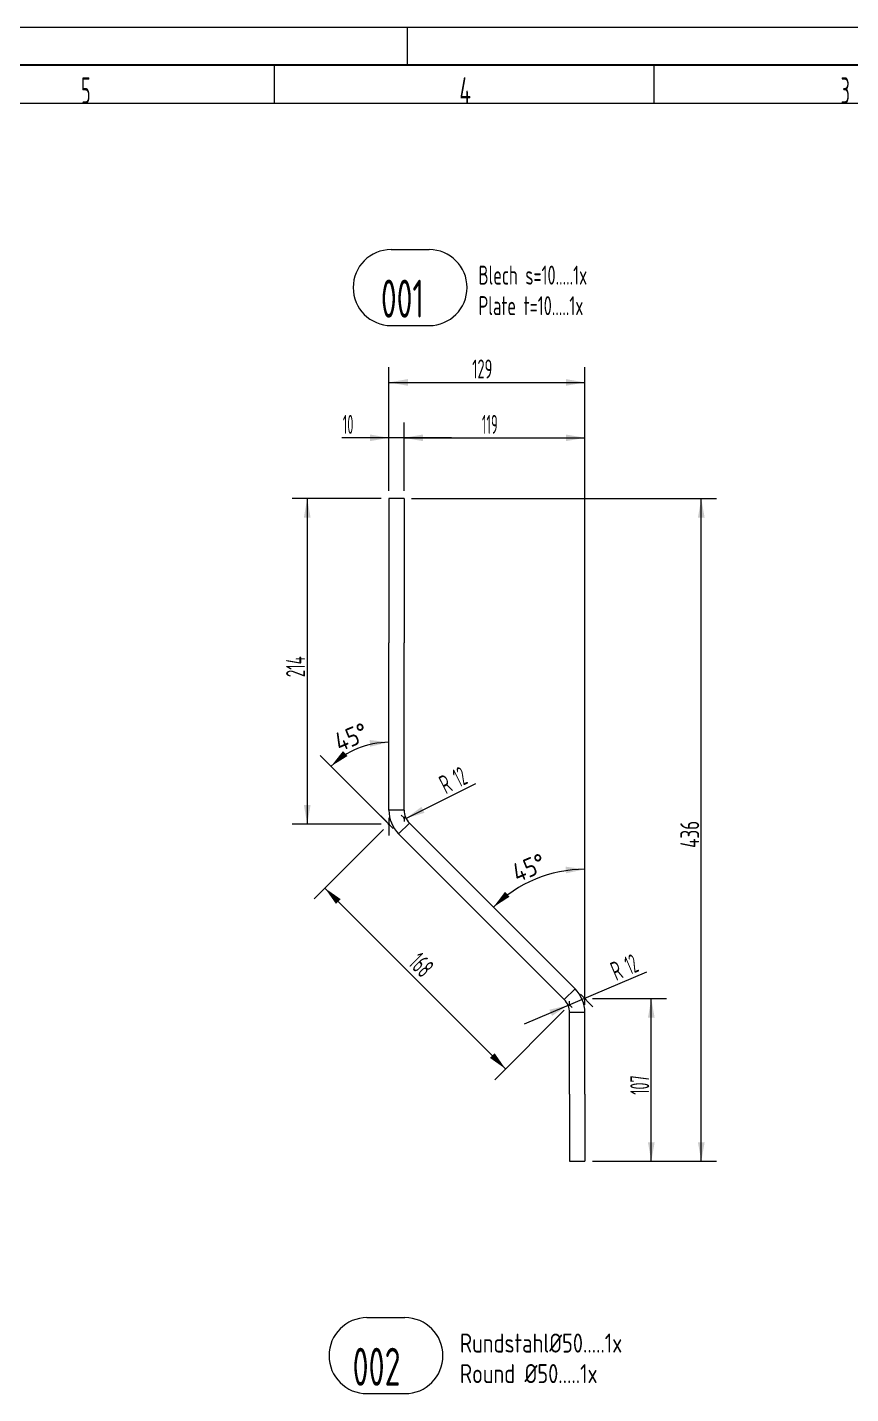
# Model space of a CAD drawing. Header units: millimetres. Extents: x 0 to 420, y 0 to 297.
# Drawn here: x 185 to 293.4, y 117.2 to 297 of the extents above; entities that cross this region are included whole.
import ezdxf

# ---------------------------------------------------------------- set-up
doc = ezdxf.new("R2010")
doc.units = ezdxf.units.MM
doc.layers.add('1', color=7, linetype='Continuous', true_color=0xffffff)
doc.layers.add('101', color=7, linetype='Continuous', true_color=0xffffff)
doc.styles.add('iso-1', font='isocp.shx')
doc.dimstyles.get("Standard").update_dxf_attribs({"dimtxt": 0.18, "dimasz": 0.18, "dimexe": 0.18, "dimexo": 0.0625, "dimgap": 0.09, "dimtad": 0, "dimtih": 1, "dimtoh": 1, "dimdec": 4, "dimzin": 0, "dimdsep": 46, "dimtxsty": 'Standard', "dimcen": 0.09, "dimadec": 0, "dimazin": 0, "dimtfac": 1, "dimtdec": 4, "dimtofl": 0, "dimtmove": 0, "dimatfit": 3, "dimfxl": 1, "dimtolj": 1, "dimtzin": 0, "dimarcsym": 0})

# ---------------------------------------------------------------- blocks, each defined once
blk = doc.blocks.new('GROUPED_GEOM4')
at = {"layer": '1', "color": 4, "lineweight": 18}
for p, q in [((232.9, 267.76), (237.9, 267.76)), ((232.9, 257.76), (237.9, 257.76))]:
    blk.add_line(p, q, dxfattribs=at)
for centre, start, end in [((232.9, 262.76), 90, 269.9999), ((237.9, 262.76), 270, 89.9999)]:
    blk.add_arc(centre, 5, start, end, dxfattribs=at)
at = {"layer": '1', "color": 2, "linetype": 'Continuous', "lineweight": 18, "insert": (231.55, 258.8), "char_height": 5, "attachment_point": 7, "line_spacing_factor": 0.963855, "style": 'iso-1'}
blk.add_mtext('\\W0.6756;001', dxfattribs=at)
blk = doc.blocks.new('GROUPED_GEOM5')
at = {"layer": '1', "color": 4, "lineweight": 18}
for p, q in [((229.72, 127.23), (234.72, 127.23)), ((229.72, 117.23), (234.72, 117.23))]:
    blk.add_line(p, q, dxfattribs=at)
for centre, start, end in [((229.72, 122.23), 90, 269.9999), ((234.72, 122.23), 270, 89.9999)]:
    blk.add_arc(centre, 5, start, end, dxfattribs=at)
at = {"layer": '1', "color": 2, "linetype": 'Continuous', "lineweight": 18, "insert": (227.82, 118.27), "char_height": 5, "attachment_point": 7, "line_spacing_factor": 0.963855, "style": 'iso-1'}
blk.add_mtext('\\W0.6850;002', dxfattribs=at)
blk = doc.blocks.new('_U10')
at = {"layer": '1', "color": 3, "lineweight": 13}
for p, q in [((232.6, 236), (232.6, 244.99)), ((234.6, 236), (234.6, 244.99)), ((240.85, 242.99), (226.41, 242.99))]:
    blk.add_line(p, q, dxfattribs=at)
at = {"layer": '1', "color": 3, "lineweight": 25}
for points in [[(232.6, 242.99), (230.1, 242.55), (230.1, 243.43)], [(234.6, 242.99), (237.1, 243.43), (237.1, 242.55)]]:
    blk.add_solid(points, dxfattribs=at)
at = {"layer": '1', "color": 2, "linetype": 'Continuous', "lineweight": 18, "insert": (226.54, 243.51), "char_height": 2.5, "attachment_point": 7, "line_spacing_factor": 0.963855, "style": 'iso-1'}
blk.add_mtext('\\W0.5232;10', dxfattribs=at)
blk = doc.blocks.new('_U11')
at = {"layer": '1', "color": 3, "lineweight": 13}
for p, q in [((235.6, 235), (275.73, 235)), ((273.73, 147.8), (273.73, 235)), ((259.4, 147.8), (275.73, 147.8))]:
    blk.add_line(p, q, dxfattribs=at)
at = {"layer": '1', "color": 3, "lineweight": 25}
for points in [[(273.73, 235), (274.17, 232.5), (273.29, 232.5)], [(273.73, 147.8), (273.29, 150.3), (274.17, 150.3)]]:
    blk.add_solid(points, dxfattribs=at)
at = {"layer": '1', "color": 2, "linetype": 'Continuous', "lineweight": 18, "insert": (273.46, 189.04), "char_height": 2.5, "attachment_point": 7, "rotation": 90, "line_spacing_factor": 0.963855, "style": 'iso-1'}
blk.add_mtext('\\W0.7253;436', dxfattribs=at)
blk = doc.blocks.new('_U16')
at = {"layer": '1', "color": 3, "lineweight": 13}
for p, q in [((231.6, 235), (219.85, 235)), ((221.85, 235), (221.85, 192.17)), ((231.6, 192.17), (219.85, 192.17))]:
    blk.add_line(p, q, dxfattribs=at)
at = {"layer": '1', "color": 3, "lineweight": 25}
for points in [[(221.85, 235), (222.29, 232.5), (221.41, 232.5)], [(221.85, 192.17), (221.41, 194.67), (222.29, 194.67)]]:
    blk.add_solid(points, dxfattribs=at)
at = {"layer": '1', "color": 2, "linetype": 'Continuous', "lineweight": 18, "insert": (221.57, 211.5), "char_height": 2.5, "attachment_point": 7, "rotation": 90, "line_spacing_factor": 0.963855, "style": 'iso-1'}
blk.add_mtext('\\W0.6336;214', dxfattribs=at)
blk = doc.blocks.new('_U17')
at = {"layer": '1', "color": 3, "lineweight": 13}
for p, q in [((259.4, 169.2), (269.15, 169.2)), ((267.15, 147.8), (267.15, 169.2)), ((259.4, 147.8), (269.15, 147.8))]:
    blk.add_line(p, q, dxfattribs=at)
at = {"layer": '1', "color": 3, "lineweight": 25}
for points in [[(267.15, 169.2), (267.59, 166.7), (266.71, 166.7)], [(267.15, 147.8), (266.71, 150.3), (267.59, 150.3)]]:
    blk.add_solid(points, dxfattribs=at)
at = {"layer": '1', "color": 2, "linetype": 'Continuous', "lineweight": 18, "insert": (266.88, 156.56), "char_height": 2.5, "attachment_point": 7, "rotation": 90, "line_spacing_factor": 0.963855, "style": 'iso-1'}
blk.add_mtext('\\W0.6044;107', dxfattribs=at)
blk = doc.blocks.new('_U21')
at = {"layer": '1', "color": 3, "lineweight": 13}
blk.add_line((258.4, 168.38), (258.4, 188.22), dxfattribs=at)
blk.add_arc((258.4, 169.2), 17.02, 90, 134.9999, dxfattribs=at)
at = {"layer": '1', "color": 3, "lineweight": 25}
for points in [[(258.4, 186.22), (255.91, 185.69), (255.88, 186.57)], [(246.36, 181.24), (247.89, 183.26), (248.49, 182.61)]]:
    blk.add_solid(points, dxfattribs=at)
at = {"layer": '1', "color": 2, "linetype": 'Continuous', "lineweight": 18, "insert": (249.5, 184.44), "char_height": 2.5, "attachment_point": 7, "rotation": 22.5, "line_spacing_factor": 0.963855, "style": 'iso-1'}
blk.add_mtext('\\W0.9479;45%%d', dxfattribs=at)
blk = doc.blocks.new('_U28')
at = {"layer": '1', "color": 3, "lineweight": 13}
blk.add_line((233.18, 191.59), (223.57, 201.2), dxfattribs=at)
blk.add_arc((232.6, 192.17), 10.76, 90, 134.9999, dxfattribs=at)
at = {"layer": '1', "color": 3, "lineweight": 25}
for points in [[(232.6, 202.94), (230.13, 202.35), (230.07, 203.23)], [(224.99, 199.78), (226.56, 201.78), (227.15, 201.12)]]:
    blk.add_solid(points, dxfattribs=at)
at = {"layer": '1', "color": 2, "linetype": 'Continuous', "lineweight": 18, "insert": (226.1, 201.63), "char_height": 2.5, "attachment_point": 7, "rotation": 22.5, "line_spacing_factor": 0.963855, "style": 'iso-1'}
blk.add_mtext('\\W0.9479;45%%d', dxfattribs=at)
blk = doc.blocks.new('_U37')
at = {"layer": '1', "color": 3, "lineweight": 13}
for p, q in [((234.6, 236), (234.6, 244.99)), ((258.4, 168.38), (258.4, 244.99)), ((234.6, 242.99), (258.4, 242.99))]:
    blk.add_line(p, q, dxfattribs=at)
at = {"layer": '1', "color": 3, "lineweight": 25}
for points in [[(234.6, 242.99), (237.1, 243.43), (237.1, 242.55)], [(258.4, 242.99), (255.9, 242.55), (255.9, 243.43)]]:
    blk.add_solid(points, dxfattribs=at)
at = {"layer": '1', "color": 2, "linetype": 'Continuous', "lineweight": 18, "insert": (244.85, 243.51), "char_height": 2.5, "attachment_point": 7, "line_spacing_factor": 0.963855, "style": 'iso-1'}
blk.add_mtext('\\W0.5332;119', dxfattribs=at)
blk = doc.blocks.new('_U38')
at = {"layer": '1', "color": 3, "lineweight": 13}
for p, q in [((232.6, 236), (232.6, 252.28)), ((258.4, 168.38), (258.4, 252.28)), ((232.6, 250.28), (258.4, 250.28))]:
    blk.add_line(p, q, dxfattribs=at)
at = {"layer": '1', "color": 3, "lineweight": 25}
for points in [[(232.6, 250.28), (235.1, 250.72), (235.1, 249.84)], [(258.4, 250.28), (255.9, 249.84), (255.9, 250.72)]]:
    blk.add_solid(points, dxfattribs=at)
at = {"layer": '1', "color": 2, "linetype": 'Continuous', "lineweight": 18, "insert": (243.57, 250.8), "char_height": 2.5, "attachment_point": 7, "line_spacing_factor": 0.963855, "style": 'iso-1'}
blk.add_mtext('\\W0.6152;129', dxfattribs=at)
blk = doc.blocks.new('_U53')
at = {"layer": '1', "color": 3, "lineweight": 13}
blk.add_line((234.85, 192.92), (244.03, 197.52), dxfattribs=at)
at = {"layer": '1', "color": 3, "lineweight": 25}
blk.add_solid([(234.85, 192.92), (236.89, 194.44), (237.28, 193.65)], dxfattribs=at)
at = {"layer": '1', "color": 2, "linetype": 'Continuous', "lineweight": 18, "char_height": 2.5, "attachment_point": 7, "rotation": 26.632, "line_spacing_factor": 0.963855, "style": 'iso-1'}
for s, insert in [('\\W0.5232;12', (241.89, 196.96)), ('\\W0.6380;R', (240.09, 196.05))]:
    blk.add_mtext(s, dxfattribs=dict(at, insert=insert))
blk = doc.blocks.new('_U54')
at = {"layer": '1', "color": 3, "lineweight": 13}
blk.add_line((250.46, 165.87), (266.55, 172.74), dxfattribs=at)
at = {"layer": '1', "color": 3, "lineweight": 25}
blk.add_solid([(256.2, 168.32), (254.08, 166.94), (253.73, 167.75)], dxfattribs=at)
at = {"layer": '1', "color": 2, "linetype": 'Continuous', "lineweight": 18, "char_height": 2.5, "attachment_point": 7, "rotation": 23.14, "line_spacing_factor": 0.963855, "style": 'iso-1'}
for s, insert in [('\\W0.5232;12', (264.37, 172.31)), ('\\W0.6380;R', (262.52, 171.52))]:
    blk.add_mtext(s, dxfattribs=dict(at, insert=insert))
blk = doc.blocks.new('_U55')
at = {"layer": '1', "color": 3, "lineweight": 13}
for p, q in [((231.89, 191.47), (222.76, 182.34)), ((224.17, 183.75), (247.97, 159.95)), ((255.69, 167.67), (246.56, 158.54))]:
    blk.add_line(p, q, dxfattribs=at)
at = {"layer": '1', "color": 3, "lineweight": 25}
for points in [[(224.17, 183.75), (226.25, 182.3), (225.63, 181.67)], [(247.97, 159.95), (245.9, 161.41), (246.52, 162.03)]]:
    blk.add_solid(points, dxfattribs=at)
at = {"layer": '1', "color": 2, "linetype": 'Continuous', "lineweight": 18, "insert": (235.04, 173.71), "char_height": 2.5, "attachment_point": 7, "rotation": 315, "line_spacing_factor": 0.963855, "style": 'iso-1'}
blk.add_mtext('\\W0.6044;168', dxfattribs=at)

msp = doc.modelspace()

# ---------------------------------------------------------------- linework, layer by layer
at = {"layer": '1', "color": 4, "linetype": 'Continuous', "lineweight": 18}
for p, q in [((0, 297), (420, 297)), ((235, 297), (235, 292))]:
    msp.add_line(p, q, dxfattribs=at)
at = {"layer": '1', "color": 4, "linetype": 'Continuous', "lineweight": 25}
msp.add_line((415, 292), (20, 292), dxfattribs=at)
at = {"layer": '1', "color": 1, "linetype": 'Continuous', "lineweight": 13}
for p, q in [((217.5, 292), (217.5, 287)), ((267.5, 292), (267.5, 287)), ((25, 287), (410, 287))]:
    msp.add_line(p, q, dxfattribs=at)
at = {"layer": '1', "color": 30, "linetype": 'Continuous', "lineweight": 13}
for p, q in [((233.18, 191.59), (231.53, 193.24)), ((232.6, 193), (232.6, 190.67)), ((234.6, 193), (234.24, 193.36)), ((234.6, 193), (234.6, 192.5)), ((257.81, 169.78), (259.46, 168.14)), ((258.4, 168.38), (258.4, 170.7)), ((256.4, 168.37), (256.4, 168.87)), ((256.4, 168.37), (256.75, 168.02))]:
    msp.add_line(p, q, dxfattribs=at)
at = {"layer": '1', "color": 4, "linetype": 'Continuous', "lineweight": 25}
for p in [(234.6, 193), (232.6, 192.17), (258.4, 169.2), (256.4, 168.37)]:
    msp.add_point(p, dxfattribs=at)
at = {"layer": '101', "color": 7, "linetype": 'Continuous', "lineweight": 18}
for p, q in [((232.6, 235), (232.6, 216.03)), ((234.6, 235), (232.6, 235)), ((234.6, 235), (234.6, 216.03)), ((232.6, 194), (232.6, 216.03)), ((234.6, 194), (234.6, 216.03)), ((234.6, 194), (232.6, 194)), ((235.3, 192.3), (233.88, 190.89)), ((255.69, 169.08), (233.88, 190.89)), ((257.11, 170.49), (235.3, 192.3)), ((257.11, 170.49), (255.69, 169.08)), ((256.4, 156.64), (256.4, 167.38)), ((258.4, 167.38), (256.4, 167.38)), ((258.4, 156.64), (258.4, 167.38)), ((256.4, 156.64), (256.4, 147.8)), ((258.4, 156.64), (258.4, 147.8)), ((256.4, 147.8), (258.4, 147.8))]:
    msp.add_line(p, q, dxfattribs=at)
for centre, radius, start, end in [((237, 194), 4.4, 180, 225), ((237, 194), 2.4, 180, 225), ((254, 167.38), 2.4, 0, 45), ((254, 167.38), 4.4, 0, 45)]:
    msp.add_arc(centre, radius, start, end, dxfattribs=at)

# ---------------------------------------------------------------- block references
at = {"layer": '1', "color": 4, "linetype": 'Continuous', "lineweight": 18}
for name in ['GROUPED_GEOM4', 'GROUPED_GEOM5']:
    msp.add_blockref(name, (0, 0), dxfattribs=at)

# ---------------------------------------------------------------- texts
at = {"layer": '1', "color": 1, "linetype": 'Continuous', "lineweight": 13, "char_height": 3.5, "attachment_point": 7, "line_spacing_factor": 0.963855, "style": 'iso-1'}
for s, insert in [('\\W0.5404;5', (192.09, 286.93)), ('\\W0.6380;4', (241.89, 286.93)), ('\\W0.5404;3', (292.09, 286.93))]:
    msp.add_mtext(s, dxfattribs=dict(at, insert=insert))
at = {"layer": '1', "color": 3, "linetype": 'Continuous', "lineweight": 13, "insert": (244.4, 259.13), "char_height": 2.5, "attachment_point": 7, "line_spacing_factor": 0.963855, "style": 'iso-1'}
msp.add_mtext('\\W0.6973;Blech s=10.....1x\\PPlate t=10.....1x', dxfattribs=at)
at = {"layer": '1', "color": 3, "linetype": 'Continuous', "lineweight": 18, "insert": (241.95, 118.62), "char_height": 2.5, "attachment_point": 7, "line_spacing_factor": 0.963855, "style": 'iso-1'}
msp.add_mtext('\\W0.8680;Rundstahl%%c50.....1x\\PRound %%c50.....1x', dxfattribs=at)

# ---------------------------------------------------------------- dimensions: what is measured, and where the dimension line sits
at = {"layer": '1', "color": 2, "linetype": 'Continuous', "lineweight": 18}
for base, p1, p2, text, picture, middle in [((258.4, 250.28), (232.6, 235), (258.4, 167.38), '\\C2;129', '_U38', (245.5, 250.28)), ((234.6, 242.99), (232.6, 235), (234.6, 235), '\\C2;10', '_U10', (224.26, 242.99)), ((258.4, 242.99), (234.6, 235), (258.4, 162.01), '\\C2;119', '_U37', (246.5, 242.99))]:
    dim = msp.add_linear_dim(base=base, p1=p1, p2=p2, text=text, dimstyle='Standard', override={"dimtxt": 2.5, "dimasz": 2.5, "dimexe": 2, "dimexo": 1, "dimgap": 1.25, "dimtad": 1, "dimtih": 1, "dimtoh": 0, "dimdec": 1, "dimlfac": 1, "dimzin": 8, "dimdsep": 44, "dimlunit": 2, "dimpost": '', "dimtxsty": 'iso-1', "dimsah": 1, "dimse1": 0, "dimse2": 0, "dimsd1": 0, "dimsd2": 0, "dimclrd": 3, "dimclre": 3, "dimclrt": 2, "dimtol": 0, "dimtm": -0.1, "dimtfac": 0.8, "dimtdec": 2, "dimtofl": 1, "dimtmove": 0, "dimtzin": 8, "dimlwd": 13, "dimlwe": 13}, dxfattribs=at)
    dim.commit()
    dim.dimension.update_dxf_attribs({"geometry": picture, "text_midpoint": middle, "dimtype": 160})
for base, p1, p2, angle, text, override, picture, middle in [((221.85, 192.17), (232.6, 235), (232.6, 192.17), 90, '\\C2;214', {"dimtxt": 2.5, "dimasz": 2.5, "dimexe": 2, "dimexo": 1, "dimgap": 1.25, "dimtad": 1, "dimtih": 0, "dimtoh": 0, "dimdec": 0, "dimlfac": 1, "dimzin": 8, "dimdsep": 44, "dimlunit": 2, "dimpost": '', "dimtxsty": 'iso-1', "dimsah": 1, "dimse1": 0, "dimse2": 0, "dimsd1": 0, "dimsd2": 0, "dimclrd": 3, "dimclre": 3, "dimclrt": 2, "dimtol": 0, "dimtm": -0.1, "dimtfac": 0.8, "dimtdec": 2, "dimtofl": 1, "dimtmove": 0, "dimtzin": 8, "dimlwd": 13, "dimlwe": 13}, '_U16', (221.85, 213.59)), ((273.73, 235), (258.4, 147.8), (234.6, 235), 90, '\\C2;436', {"dimtxt": 2.5, "dimasz": 2.5, "dimexe": 2, "dimexo": 1, "dimgap": 1.25, "dimtad": 1, "dimtih": 0, "dimtoh": 0, "dimdec": 1, "dimlfac": 1, "dimzin": 8, "dimdsep": 44, "dimlunit": 2, "dimpost": '', "dimtxsty": 'iso-1', "dimsah": 1, "dimse1": 0, "dimse2": 0, "dimsd1": 0, "dimsd2": 0, "dimclrd": 3, "dimclre": 3, "dimclrt": 2, "dimtol": 0, "dimtm": -0.1, "dimtfac": 0.8, "dimtdec": 2, "dimtofl": 1, "dimtmove": 0, "dimtzin": 8, "dimlwd": 13, "dimlwe": 13}, '_U11', (273.73, 191.4)), ((247.97, 159.95), (232.6, 192.17), (256.4, 168.37), 315, '\\C2;168', {"dimtxt": 2.5, "dimasz": 2.5, "dimexe": 2, "dimexo": 1, "dimgap": 1.25, "dimtad": 1, "dimtih": 0, "dimtoh": 0, "dimdec": 0, "dimlfac": 1, "dimzin": 8, "dimdsep": 44, "dimlunit": 2, "dimpost": '', "dimtxsty": 'iso-1', "dimsah": 1, "dimse1": 0, "dimse2": 0, "dimsd1": 0, "dimsd2": 0, "dimclrd": 3, "dimclre": 3, "dimclrt": 2, "dimtol": 0, "dimtm": -0.1, "dimtfac": 0.8, "dimtdec": 2, "dimtofl": 1, "dimtmove": 0, "dimtzin": 8, "dimlwd": 13, "dimlwe": 13}, '_U55', (236.07, 171.85)), ((267.15, 169.2), (258.4, 147.8), (258.4, 169.2), 90, '\\C2;107', {"dimtxt": 2.5, "dimasz": 2.5, "dimexe": 2, "dimexo": 1, "dimgap": 1.25, "dimtad": 1, "dimtih": 0, "dimtoh": 0, "dimdec": 1, "dimlfac": 1, "dimzin": 8, "dimdsep": 44, "dimlunit": 2, "dimpost": '', "dimtxsty": 'iso-1', "dimsah": 1, "dimse1": 0, "dimse2": 0, "dimsd1": 0, "dimsd2": 0, "dimclrd": 3, "dimclre": 3, "dimclrt": 2, "dimtol": 0, "dimtm": -0.1, "dimtfac": 0.8, "dimtdec": 2, "dimtofl": 1, "dimtmove": 0, "dimtzin": 8, "dimlwd": 13, "dimlwe": 13}, '_U17', (267.15, 158.5))]:
    dim = msp.add_linear_dim(base=base, p1=p1, p2=p2, angle=angle, text=text, dimstyle='Standard', override=override, dxfattribs=at)
    dim.commit()
    dim.dimension.update_dxf_attribs({"geometry": picture, "text_midpoint": middle, "dimtype": 160})
for base, line1, line2, picture, middle in [((229.16, 204.98), ((232.6, 194), (232.6, 216.03)), ((255.69, 169.08), (233.88, 190.89)), '_U28', (227.52, 204.43)), ((253.34, 188.05), ((258.4, 156.64), (258.4, 167.38)), ((257.11, 170.49), (235.3, 192.3)), '_U21', (250.93, 187.23))]:
    dim = msp.add_angular_dim_2l(base=base, line1=line1, line2=line2, text='\\C2;45%%d', dimstyle='Standard', override={"dimtxt": 2.5, "dimasz": 2.5, "dimexe": 2, "dimexo": 1, "dimgap": 1.25, "dimtad": 1, "dimtih": 0, "dimtoh": 0, "dimdec": 0, "dimlfac": 1, "dimzin": 8, "dimdsep": 44, "dimlunit": 2, "dimpost": '', "dimtxsty": 'iso-1', "dimsah": 1, "dimse1": 0, "dimse2": 0, "dimsd1": 0, "dimsd2": 0, "dimclrd": 3, "dimclre": 3, "dimclrt": 2, "dimaunit": 0, "dimadec": 0, "dimazin": 2, "dimtol": 0, "dimtfac": 0.8, "dimtdec": 1, "dimtofl": 1, "dimtmove": 0, "dimtzin": 8, "dimlwd": 13, "dimlwe": 13}, dxfattribs=at)
    dim.commit()
    dim.dimension.update_dxf_attribs({"geometry": picture, "text_midpoint": middle, "dimtype": 162})
for center, mpoint, picture, middle in [((237, 194), (234.85, 192.92), '_U53', (252.91, 198.78)), ((254, 167.38), (256.2, 168.32), '_U54', (276.29, 174.19))]:
    dim = msp.add_radius_dim(center=center, mpoint=mpoint, text='R\\C2;12', dimstyle='Standard', override={"dimtxt": 2.5, "dimasz": 2.5, "dimexe": 2, "dimexo": 1, "dimgap": 1.25, "dimtad": 1, "dimtih": 0, "dimtoh": 0, "dimdec": 1, "dimlfac": 1, "dimzin": 8, "dimdsep": 44, "dimlunit": 2, "dimpost": '', "dimtxsty": 'iso-1', "dimsah": 1, "dimse1": 0, "dimse2": 0, "dimsd1": 0, "dimsd2": 0, "dimclrd": 3, "dimclre": 3, "dimclrt": 2, "dimtol": 0, "dimtm": -0.1, "dimtfac": 0.8, "dimtdec": 2, "dimtmove": 0, "dimatfit": 2, "dimtzin": 8, "dimlwd": 13, "dimlwe": 13}, dxfattribs=at)
    dim.commit()
    dim.dimension.update_dxf_attribs({"geometry": picture, "text_midpoint": middle, "dimtype": 164})

doc.saveas('drawing.dxf')
